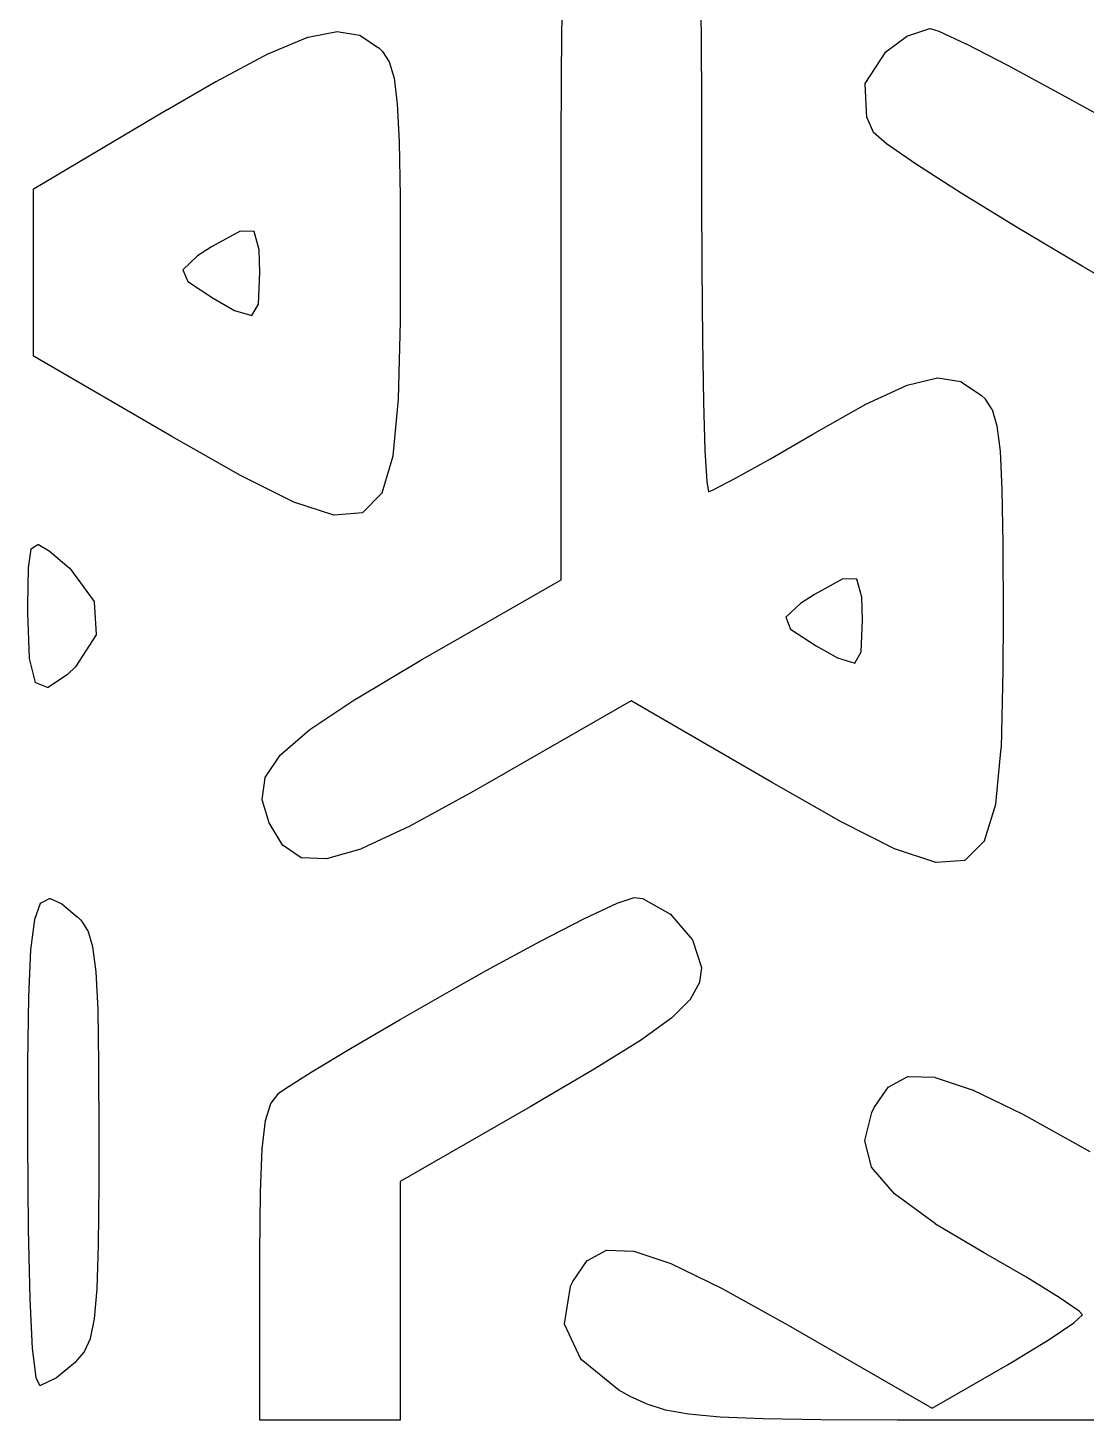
# Model space of a CAD drawing. Extents: x 175 to 215.1, y -115.1 to -74.9.
# Drawn here: x 174.98 to 182.71, y -115.07 to -104.9 of the extents above; entities that cross this region are included whole.
import ezdxf

# ---------------------------------------------------------------- set-up
doc = ezdxf.new("R2010")
doc.units = 0
doc.layers.add('BLACK', color=7, linetype='CONTINUOUS')

msp = doc.modelspace()

# ---------------------------------------------------------------- linework, layer by layer
at = {"layer": 'BLACK', "linetype": 'CONTINUOUS'}
for p, q in [((179.889, -104.571), (179.896, -104.958)), ((178.876, -105.215), (178.881, -104.772)), ((176.738, -105.084), (177.024, -104.965)), ((177.024, -104.965), (177.024, -104.964)), ((177.024, -104.964), (177.024, -104.964)), ((177.024, -104.964), (177.025, -104.964)), ((177.024, -104.965), (177.024, -104.965)), ((177.025, -104.964), (177.237, -104.922)), ((177.025, -104.964), (177.025, -104.964)), ((177.025, -104.964), (177.025, -104.964)), ((177.237, -104.922), (177.237, -104.922)), ((177.237, -104.922), (177.237, -104.922)), ((177.237, -104.922), (177.238, -104.922)), ((177.238, -104.922), (177.238, -104.922)), ((177.238, -104.922), (177.238, -104.922)), ((177.238, -104.922), (177.238, -104.922)), ((177.238, -104.922), (177.239, -104.922)), ((177.239, -104.922), (177.402, -104.95)), ((177.402, -104.95), (177.402, -104.95)), ((177.402, -104.95), (177.402, -104.95)), ((177.402, -104.95), (177.402, -104.95)), ((177.402, -104.95), (177.402, -104.95)), ((177.402, -104.95), (177.403, -104.95)), ((177.403, -104.95), (177.403, -104.95)), ((177.403, -104.95), (177.403, -104.95)), ((177.403, -104.95), (177.403, -104.951)), ((177.403, -104.951), (177.404, -104.951)), ((177.404, -104.951), (177.404, -104.951)), ((177.404, -104.951), (177.404, -104.951)), ((177.404, -104.951), (177.541, -105.042)), ((179.896, -104.958), (179.896, -104.958)), ((179.896, -104.958), (179.896, -104.958)), ((179.896, -104.958), (179.899, -105.471)), ((181.246, -105.071), (181.397, -104.959)), ((181.397, -104.959), (181.397, -104.958)), ((181.397, -104.958), (181.397, -104.958)), ((181.397, -104.958), (181.398, -104.958)), ((181.397, -104.959), (181.397, -104.959)), ((181.397, -104.959), (181.397, -104.959)), ((181.398, -104.958), (181.566, -104.901)), ((181.398, -104.958), (181.398, -104.958)), ((181.398, -104.958), (181.398, -104.958)), ((181.566, -104.901), (181.566, -104.901)), ((181.566, -104.901), (181.566, -104.901)), ((181.566, -104.901), (181.566, -104.901)), ((181.566, -104.901), (181.566, -104.901)), ((181.566, -104.901), (181.567, -104.901)), ((181.567, -104.901), (181.567, -104.901)), ((181.567, -104.901), (181.567, -104.901)), ((181.567, -104.901), (181.567, -104.901)), ((181.567, -104.901), (181.568, -104.901)), ((181.568, -104.901), (181.568, -104.901)), ((181.568, -104.901), (181.568, -104.901)), ((181.568, -104.901), (181.568, -104.901)), ((181.568, -104.901), (181.569, -104.901)), ((181.569, -104.901), (181.569, -104.901)), ((181.569, -104.901), (181.569, -104.901)), ((181.569, -104.901), (181.631, -104.92)), ((181.631, -104.92), (181.631, -104.92)), ((181.631, -104.92), (181.631, -104.921)), ((181.631, -104.921), (181.631, -104.921)), ((181.631, -104.921), (181.83, -105.013)), ((176.354, -105.288), (176.737, -105.084)), ((176.737, -105.084), (176.737, -105.084)), ((176.737, -105.084), (176.737, -105.084)), ((176.737, -105.084), (176.738, -105.084)), ((177.541, -105.042), (177.541, -105.042)), ((177.541, -105.042), (177.541, -105.042)), ((177.541, -105.042), (177.541, -105.042)), ((177.541, -105.042), (177.542, -105.042)), ((177.542, -105.042), (177.542, -105.043)), ((177.542, -105.043), (177.542, -105.043)), ((177.542, -105.043), (177.542, -105.043)), ((177.542, -105.043), (177.542, -105.043)), ((177.542, -105.043), (177.567, -105.068)), ((177.567, -105.068), (177.567, -105.068)), ((177.567, -105.068), (177.568, -105.068)), ((177.568, -105.068), (177.568, -105.069)), ((177.568, -105.069), (177.568, -105.069)), ((177.568, -105.069), (177.568, -105.069)), ((177.568, -105.069), (177.618, -105.145)), ((181.095, -105.303), (181.245, -105.073)), ((181.245, -105.073), (181.245, -105.072)), ((181.245, -105.072), (181.246, -105.072)), ((181.245, -105.073), (181.245, -105.073)), ((181.246, -105.072), (181.246, -105.071)), ((181.246, -105.072), (181.246, -105.072)), ((181.246, -105.072), (181.246, -105.072)), ((181.246, -105.072), (181.246, -105.072)), ((181.83, -105.013), (181.831, -105.013)), ((181.831, -105.013), (181.831, -105.013)), ((181.831, -105.013), (181.831, -105.013)), ((181.831, -105.013), (182.139, -105.172)), ((177.618, -105.145), (177.618, -105.145)), ((177.618, -105.145), (177.618, -105.145)), ((177.618, -105.145), (177.618, -105.145)), ((177.618, -105.145), (177.618, -105.145)), ((177.618, -105.145), (177.618, -105.146)), ((177.618, -105.146), (177.618, -105.146)), ((177.618, -105.146), (177.618, -105.146)), ((177.618, -105.146), (177.654, -105.264)), ((182.139, -105.172), (182.139, -105.172)), ((182.139, -105.172), (182.139, -105.172)), ((182.139, -105.172), (182.139, -105.172)), ((182.139, -105.172), (182.534, -105.385)), ((175.998, -105.494), (176.353, -105.288)), ((176.353, -105.288), (176.354, -105.288)), ((176.354, -105.288), (176.354, -105.288)), ((176.354, -105.288), (176.354, -105.288)), ((177.654, -105.264), (177.654, -105.264)), ((177.654, -105.264), (177.654, -105.265)), ((177.654, -105.265), (177.654, -105.265)), ((177.654, -105.265), (177.677, -105.451)), ((178.874, -105.791), (178.876, -105.215)), ((178.876, -105.215), (178.876, -105.215)), ((181.094, -105.305), (181.094, -105.304)), ((181.094, -105.304), (181.094, -105.304)), ((181.094, -105.304), (181.094, -105.304)), ((181.094, -105.304), (181.095, -105.304)), ((181.094, -105.306), (181.094, -105.305)), ((181.094, -105.305), (181.094, -105.305)), ((181.094, -105.305), (181.094, -105.305)), ((181.094, -105.305), (181.094, -105.305)), ((181.107, -105.553), (181.094, -105.306)), ((181.094, -105.306), (181.094, -105.306)), ((181.094, -105.306), (181.094, -105.306)), ((181.094, -105.306), (181.094, -105.306)), ((181.094, -105.306), (181.094, -105.306)), ((181.095, -105.304), (181.095, -105.303)), ((181.095, -105.303), (181.095, -105.303)), ((181.095, -105.303), (181.095, -105.303)), ((182.534, -105.385), (182.534, -105.385)), ((182.534, -105.385), (182.534, -105.385)), ((182.534, -105.385), (182.993, -105.64)), ((175.024, -106.07), (175.997, -105.494)), ((175.997, -105.494), (175.998, -105.494)), ((175.998, -105.494), (175.998, -105.494)), ((177.677, -105.451), (177.677, -105.451)), ((177.677, -105.451), (177.677, -105.451)), ((177.677, -105.451), (177.677, -105.451)), ((177.677, -105.451), (177.69, -105.73)), ((179.899, -105.471), (179.899, -105.471)), ((179.899, -105.471), (179.9, -106.134)), ((181.107, -105.554), (181.107, -105.553)), ((181.107, -105.553), (181.107, -105.553)), ((181.108, -105.555), (181.107, -105.554)), ((181.107, -105.554), (181.107, -105.554)), ((181.107, -105.554), (181.107, -105.554)), ((181.107, -105.554), (181.107, -105.554)), ((181.155, -105.661), (181.108, -105.555)), ((181.108, -105.555), (181.108, -105.555)), ((181.156, -105.661), (181.155, -105.661)), ((181.155, -105.661), (181.155, -105.661)), ((181.155, -105.661), (181.155, -105.661)), ((181.155, -105.661), (181.155, -105.661)), ((181.156, -105.662), (181.156, -105.661)), ((181.156, -105.661), (181.156, -105.661)), ((181.249, -105.744), (181.156, -105.662)), ((181.156, -105.662), (181.156, -105.662)), ((181.156, -105.662), (181.156, -105.662)), ((181.156, -105.662), (181.156, -105.662)), ((181.156, -105.662), (181.156, -105.662)), ((181.156, -105.662), (181.156, -105.662)), ((177.69, -105.73), (177.69, -105.73)), ((177.69, -105.73), (177.69, -105.73)), ((177.69, -105.73), (177.69, -105.73)), ((177.69, -105.73), (177.697, -106.128)), ((178.874, -106.454), (178.874, -105.791)), ((178.874, -105.791), (178.874, -105.791)), ((181.25, -105.744), (181.249, -105.744)), ((181.25, -105.745), (181.25, -105.744)), ((181.47, -105.896), (181.25, -105.745)), ((181.25, -105.745), (181.25, -105.745)), ((181.795, -106.105), (181.47, -105.896)), ((181.47, -105.896), (181.47, -105.896)), ((181.47, -105.896), (181.47, -105.896)), ((181.47, -105.896), (181.47, -105.896)), ((175.021, -106.074), (175.021, -106.073)), ((175.021, -106.073), (175.021, -106.073)), ((175.021, -106.073), (175.021, -106.073)), ((175.021, -106.073), (175.022, -106.073)), ((175.021, -107.293), (175.021, -106.074)), ((175.021, -106.074), (175.021, -106.074)), ((175.021, -106.074), (175.021, -106.074)), ((175.021, -106.074), (175.021, -106.074)), ((175.022, -106.072), (175.022, -106.071)), ((175.022, -106.071), (175.022, -106.071)), ((175.022, -106.071), (175.022, -106.071)), ((175.022, -106.071), (175.023, -106.071)), ((175.022, -106.073), (175.022, -106.072)), ((175.022, -106.072), (175.022, -106.072)), ((175.022, -106.072), (175.022, -106.072)), ((175.022, -106.072), (175.022, -106.072)), ((175.023, -106.071), (175.023, -106.07)), ((175.023, -106.07), (175.024, -106.07)), ((175.023, -106.071), (175.023, -106.071)), ((175.023, -106.071), (175.023, -106.071)), ((175.023, -106.071), (175.023, -106.071)), ((175.024, -106.07), (175.024, -106.07)), ((175.024, -106.07), (175.024, -106.07)), ((182.205, -106.356), (181.795, -106.105)), ((181.795, -106.105), (181.795, -106.105)), ((181.795, -106.105), (181.795, -106.105)), ((181.795, -106.105), (181.795, -106.105)), ((177.697, -106.128), (177.697, -106.128)), ((177.697, -106.128), (177.697, -106.128)), ((177.697, -106.128), (177.698, -106.669)), ((179.9, -106.134), (179.901, -106.644)), ((176.529, -106.383), (176.32, -106.498)), ((176.631, -106.385), (176.529, -106.383)), ((176.668, -106.518), (176.631, -106.385)), ((182.678, -106.638), (182.205, -106.356)), ((182.205, -106.356), (182.205, -106.356)), ((182.205, -106.356), (182.205, -106.356)), ((176.32, -106.498), (176.219, -106.563)), ((176.672, -106.684), (176.668, -106.518)), ((178.874, -108.93), (178.874, -106.454)), ((176.219, -106.563), (176.112, -106.664)), ((176.112, -106.664), (176.148, -106.75)), ((176.664, -106.916), (176.672, -106.684)), ((177.698, -106.669), (177.697, -107.043)), ((177.698, -106.669), (177.698, -106.669)), ((179.901, -106.644), (179.901, -106.644)), ((179.901, -106.644), (179.906, -107.177)), ((183.062, -106.861), (182.678, -106.638)), ((182.678, -106.638), (182.678, -106.638)), ((182.678, -106.638), (182.678, -106.638)), ((176.148, -106.75), (176.333, -106.873)), ((176.333, -106.873), (176.488, -106.961)), ((176.615, -106.998), (176.664, -106.916)), ((176.488, -106.961), (176.615, -106.998)), ((177.697, -107.043), (177.684, -107.61)), ((177.697, -107.043), (177.697, -107.043)), ((177.697, -107.043), (177.697, -107.043)), ((177.697, -107.043), (177.697, -107.043)), ((179.906, -107.177), (179.914, -107.632)), ((175.021, -107.294), (175.021, -107.293)), ((175.021, -107.293), (175.021, -107.293)), ((175.021, -107.293), (175.021, -107.293)), ((175.022, -107.295), (175.021, -107.294)), ((175.021, -107.294), (175.021, -107.294)), ((175.021, -107.294), (175.021, -107.294)), ((175.021, -107.294), (175.021, -107.294)), ((175.022, -107.296), (175.022, -107.295)), ((175.022, -107.295), (175.022, -107.295)), ((175.022, -107.295), (175.022, -107.295)), ((175.022, -107.295), (175.022, -107.295)), ((175.022, -107.295), (175.022, -107.295)), ((175.023, -107.296), (175.022, -107.296)), ((175.022, -107.296), (175.022, -107.296)), ((175.022, -107.296), (175.022, -107.296)), ((175.023, -107.297), (175.023, -107.296)), ((175.024, -107.297), (175.023, -107.297)), ((175.023, -107.297), (175.023, -107.297)), ((175.023, -107.297), (175.023, -107.297)), ((175.023, -107.297), (175.023, -107.297)), ((176.03, -107.882), (175.024, -107.297)), ((175.024, -107.297), (175.024, -107.297)), ((175.024, -107.297), (175.024, -107.297)), ((175.024, -107.297), (175.024, -107.297)), ((181.1, -107.647), (181.4, -107.508)), ((181.4, -107.508), (181.401, -107.508)), ((181.4, -107.508), (181.4, -107.508)), ((181.4, -107.508), (181.4, -107.508)), ((181.401, -107.508), (181.622, -107.455)), ((181.401, -107.508), (181.401, -107.508)), ((181.401, -107.508), (181.401, -107.508)), ((181.401, -107.508), (181.401, -107.508)), ((181.401, -107.508), (181.401, -107.508)), ((181.622, -107.455), (181.622, -107.455)), ((181.622, -107.455), (181.622, -107.455)), ((181.622, -107.455), (181.622, -107.455)), ((181.622, -107.455), (181.622, -107.455)), ((181.622, -107.455), (181.623, -107.455)), ((181.623, -107.455), (181.623, -107.455)), ((181.623, -107.455), (181.623, -107.455)), ((181.623, -107.455), (181.623, -107.455)), ((181.623, -107.455), (181.623, -107.455)), ((181.623, -107.455), (181.624, -107.455)), ((181.624, -107.455), (181.794, -107.482)), ((181.794, -107.482), (181.794, -107.482)), ((181.794, -107.482), (181.794, -107.482)), ((181.794, -107.482), (181.794, -107.482)), ((181.794, -107.482), (181.794, -107.482)), ((181.794, -107.482), (181.795, -107.482)), ((181.795, -107.482), (181.795, -107.482)), ((181.795, -107.482), (181.795, -107.482)), ((181.795, -107.482), (181.795, -107.483)), ((181.795, -107.483), (181.796, -107.483)), ((181.796, -107.483), (181.796, -107.483)), ((181.796, -107.483), (181.796, -107.483)), ((181.796, -107.483), (181.944, -107.582)), ((177.684, -107.611), (177.644, -108.025)), ((177.684, -107.61), (177.684, -107.61)), ((177.684, -107.61), (177.684, -107.61)), ((177.684, -107.61), (177.684, -107.611)), ((179.914, -107.632), (179.924, -107.984)), ((181.944, -107.582), (181.944, -107.582)), ((181.944, -107.582), (181.944, -107.582)), ((181.944, -107.582), (181.945, -107.583)), ((181.945, -107.583), (181.97, -107.608)), ((181.97, -107.608), (181.97, -107.608)), ((181.97, -107.608), (181.97, -107.608)), ((181.97, -107.608), (181.971, -107.609)), ((181.971, -107.609), (181.971, -107.609)), ((181.971, -107.609), (181.971, -107.609)), ((181.971, -107.609), (182.02, -107.685)), ((180.713, -107.865), (181.099, -107.647)), ((181.099, -107.647), (181.099, -107.647)), ((181.099, -107.647), (181.099, -107.647)), ((181.099, -107.647), (181.1, -107.647)), ((182.02, -107.685), (182.02, -107.685)), ((182.02, -107.685), (182.021, -107.685)), ((182.021, -107.685), (182.021, -107.685)), ((182.021, -107.685), (182.021, -107.685)), ((182.021, -107.685), (182.021, -107.686)), ((182.021, -107.686), (182.021, -107.686)), ((182.021, -107.686), (182.021, -107.686)), ((182.021, -107.686), (182.056, -107.804)), ((182.056, -107.804), (182.056, -107.804)), ((182.056, -107.804), (182.056, -107.805)), ((182.056, -107.805), (182.056, -107.805)), ((182.056, -107.805), (182.08, -107.991)), ((176.532, -108.168), (176.03, -107.882)), ((176.03, -107.882), (176.03, -107.882)), ((176.03, -107.882), (176.03, -107.882)), ((180.402, -108.045), (180.713, -107.865)), ((180.713, -107.865), (180.713, -107.865)), ((180.713, -107.865), (180.713, -107.865)), ((177.644, -108.026), (177.563, -108.297)), ((177.644, -108.025), (177.644, -108.025)), ((177.644, -108.025), (177.644, -108.025)), ((177.644, -108.025), (177.644, -108.026)), ((179.924, -107.984), (179.937, -108.211)), ((180.148, -108.187), (180.402, -108.045)), ((182.08, -107.991), (182.08, -107.991)), ((182.08, -107.991), (182.08, -107.991)), ((182.08, -107.991), (182.08, -107.991)), ((182.08, -107.991), (182.093, -108.27)), ((176.922, -108.363), (176.532, -108.168)), ((176.532, -108.168), (176.532, -108.168)), ((176.532, -108.168), (176.532, -108.168)), ((176.532, -108.168), (176.532, -108.168)), ((179.937, -108.211), (179.949, -108.286)), ((179.985, -108.272), (180.148, -108.187)), ((177.561, -108.299), (177.425, -108.439)), ((177.562, -108.299), (177.561, -108.299)), ((177.561, -108.299), (177.561, -108.299)), ((177.563, -108.297), (177.562, -108.298)), ((177.562, -108.298), (177.562, -108.298)), ((177.562, -108.298), (177.562, -108.298)), ((177.562, -108.298), (177.562, -108.298)), ((177.562, -108.298), (177.562, -108.298)), ((177.562, -108.298), (177.562, -108.299)), ((177.562, -108.299), (177.562, -108.299)), ((177.562, -108.299), (177.562, -108.299)), ((177.563, -108.297), (177.563, -108.297)), ((179.949, -108.286), (179.985, -108.272)), ((182.093, -108.27), (182.093, -108.27)), ((182.093, -108.27), (182.093, -108.27)), ((182.093, -108.27), (182.093, -108.27)), ((182.093, -108.27), (182.099, -108.668)), ((177.213, -108.457), (176.922, -108.363)), ((176.922, -108.363), (176.922, -108.363)), ((176.922, -108.363), (176.922, -108.363)), ((176.922, -108.363), (176.922, -108.363)), ((177.214, -108.457), (177.213, -108.457)), ((177.213, -108.457), (177.213, -108.457)), ((177.213, -108.457), (177.213, -108.457)), ((177.213, -108.457), (177.213, -108.457)), ((177.213, -108.457), (177.213, -108.457)), ((177.215, -108.457), (177.214, -108.457)), ((177.214, -108.457), (177.214, -108.457)), ((177.214, -108.457), (177.214, -108.457)), ((177.214, -108.457), (177.214, -108.457)), ((177.422, -108.44), (177.215, -108.457)), ((177.215, -108.457), (177.215, -108.457)), ((177.215, -108.457), (177.215, -108.457)), ((177.215, -108.457), (177.215, -108.457)), ((177.215, -108.457), (177.215, -108.457)), ((177.423, -108.44), (177.422, -108.44)), ((177.422, -108.44), (177.422, -108.44)), ((177.422, -108.44), (177.422, -108.44)), ((177.422, -108.44), (177.422, -108.44)), ((177.422, -108.44), (177.422, -108.44)), ((177.424, -108.439), (177.423, -108.439)), ((177.423, -108.439), (177.423, -108.44)), ((177.423, -108.44), (177.423, -108.44)), ((177.423, -108.44), (177.423, -108.44)), ((177.425, -108.439), (177.424, -108.439)), ((177.424, -108.439), (177.424, -108.439)), ((177.424, -108.439), (177.424, -108.439)), ((177.424, -108.439), (177.424, -108.439)), ((177.424, -108.439), (177.424, -108.439)), ((177.425, -108.439), (177.425, -108.439)), ((174.984, -108.842), (175.004, -108.706)), ((175.004, -108.705), (175.004, -108.704)), ((175.004, -108.704), (175.004, -108.704)), ((175.004, -108.704), (175.005, -108.704)), ((175.004, -108.706), (175.004, -108.705)), ((175.004, -108.705), (175.004, -108.705)), ((175.004, -108.705), (175.004, -108.705)), ((175.004, -108.705), (175.004, -108.705)), ((175.004, -108.705), (175.004, -108.705)), ((175.004, -108.706), (175.004, -108.706)), ((175.005, -108.704), (175.005, -108.703)), ((175.005, -108.703), (175.005, -108.703)), ((175.005, -108.703), (175.005, -108.703)), ((175.005, -108.703), (175.005, -108.703)), ((175.005, -108.703), (175.006, -108.703)), ((175.005, -108.704), (175.005, -108.704)), ((175.005, -108.704), (175.005, -108.704)), ((175.006, -108.702), (175.051, -108.672)), ((175.006, -108.703), (175.006, -108.702)), ((175.006, -108.702), (175.006, -108.702)), ((175.006, -108.702), (175.006, -108.702)), ((175.051, -108.672), (175.052, -108.671)), ((175.051, -108.672), (175.051, -108.672)), ((175.051, -108.672), (175.051, -108.672)), ((175.051, -108.672), (175.051, -108.672)), ((175.051, -108.672), (175.051, -108.672)), ((175.051, -108.672), (175.051, -108.672)), ((175.052, -108.671), (175.052, -108.671)), ((175.052, -108.671), (175.052, -108.671)), ((175.052, -108.671), (175.052, -108.671)), ((175.052, -108.671), (175.053, -108.671)), ((175.053, -108.671), (175.053, -108.671)), ((175.053, -108.671), (175.053, -108.671)), ((175.053, -108.671), (175.053, -108.671)), ((175.053, -108.671), (175.054, -108.671)), ((175.054, -108.671), (175.054, -108.671)), ((175.054, -108.671), (175.054, -108.671)), ((175.054, -108.671), (175.054, -108.671)), ((175.054, -108.671), (175.055, -108.671)), ((175.055, -108.671), (175.055, -108.671)), ((175.055, -108.671), (175.055, -108.672)), ((175.055, -108.672), (175.055, -108.672)), ((175.055, -108.672), (175.056, -108.672)), ((175.056, -108.672), (175.056, -108.672)), ((175.056, -108.672), (175.135, -108.718)), ((175.135, -108.718), (175.135, -108.718)), ((175.135, -108.718), (175.135, -108.719)), ((175.135, -108.719), (175.135, -108.719)), ((175.135, -108.719), (175.281, -108.842)), ((182.099, -108.668), (182.099, -108.668)), ((182.099, -108.668), (182.099, -108.668)), ((182.099, -108.668), (182.101, -109.209)), ((174.979, -109.114), (174.984, -108.842)), ((174.984, -108.842), (174.984, -108.842)), ((174.984, -108.842), (174.984, -108.842)), ((174.984, -108.842), (174.984, -108.842)), ((175.281, -108.842), (175.282, -108.842)), ((175.282, -108.842), (175.282, -108.842)), ((175.282, -108.842), (175.282, -108.842)), ((175.282, -108.842), (175.282, -108.842)), ((175.282, -108.842), (175.282, -108.843)), ((175.282, -108.843), (175.282, -108.843)), ((175.282, -108.843), (175.282, -108.843)), ((175.282, -108.843), (175.463, -109.089)), ((178.406, -109.198), (178.874, -108.93)), ((180.931, -108.923), (180.723, -109.038)), ((181.034, -108.925), (180.931, -108.923)), ((181.071, -109.058), (181.034, -108.925)), ((180.723, -109.038), (180.622, -109.103)), ((181.075, -109.224), (181.071, -109.058)), ((174.979, -109.171), (174.979, -109.114)), ((174.979, -109.114), (174.979, -109.114)), ((174.979, -109.114), (174.979, -109.114)), ((174.979, -109.114), (174.979, -109.114)), ((174.991, -109.503), (174.979, -109.171)), ((174.979, -109.171), (174.979, -109.171)), ((174.979, -109.171), (174.979, -109.171)), ((174.979, -109.171), (174.979, -109.171)), ((175.463, -109.089), (175.463, -109.089)), ((175.463, -109.089), (175.463, -109.09)), ((175.463, -109.09), (175.464, -109.09)), ((175.464, -109.09), (175.464, -109.09)), ((175.464, -109.09), (175.464, -109.09)), ((175.464, -109.09), (175.464, -109.091)), ((175.464, -109.091), (175.464, -109.091)), ((175.464, -109.091), (175.464, -109.091)), ((175.464, -109.091), (175.464, -109.091)), ((175.464, -109.091), (175.464, -109.092)), ((175.464, -109.092), (175.464, -109.092)), ((175.464, -109.092), (175.479, -109.329)), ((180.622, -109.103), (180.515, -109.204)), ((177.849, -109.518), (178.406, -109.198)), ((178.406, -109.198), (178.406, -109.198)), ((180.515, -109.204), (180.55, -109.29)), ((181.066, -109.456), (181.075, -109.224)), ((182.101, -109.209), (182.1, -109.593)), ((182.101, -109.209), (182.101, -109.209)), ((175.478, -109.332), (175.327, -109.565)), ((175.479, -109.33), (175.478, -109.33)), ((175.478, -109.33), (175.478, -109.33)), ((175.478, -109.33), (175.478, -109.331)), ((175.478, -109.331), (175.478, -109.331)), ((175.478, -109.331), (175.478, -109.331)), ((175.478, -109.331), (175.478, -109.331)), ((175.478, -109.331), (175.478, -109.332)), ((175.478, -109.332), (175.478, -109.332)), ((175.478, -109.332), (175.478, -109.332)), ((175.478, -109.332), (175.478, -109.332)), ((175.479, -109.329), (175.479, -109.329)), ((175.479, -109.329), (175.479, -109.329)), ((175.479, -109.329), (175.479, -109.329)), ((175.479, -109.329), (175.479, -109.33)), ((175.479, -109.33), (175.479, -109.33)), ((180.55, -109.29), (180.736, -109.413)), ((180.736, -109.413), (180.891, -109.501)), ((181.018, -109.538), (181.066, -109.456)), ((174.991, -109.504), (174.991, -109.503)), ((174.991, -109.503), (174.991, -109.503)), ((175.034, -109.68), (174.991, -109.504)), ((174.991, -109.504), (174.991, -109.504)), ((175.326, -109.566), (175.268, -109.622)), ((175.327, -109.566), (175.326, -109.566)), ((175.326, -109.566), (175.326, -109.566)), ((175.326, -109.566), (175.326, -109.566)), ((175.326, -109.566), (175.326, -109.566)), ((175.327, -109.565), (175.327, -109.565)), ((175.327, -109.565), (175.327, -109.565)), ((175.327, -109.565), (175.327, -109.566)), ((177.376, -109.799), (177.849, -109.518)), ((177.849, -109.518), (177.849, -109.518)), ((177.849, -109.518), (177.849, -109.518)), ((180.891, -109.501), (181.018, -109.538)), ((175.034, -109.681), (175.034, -109.68)), ((175.035, -109.681), (175.034, -109.681)), ((175.035, -109.682), (175.035, -109.681)), ((175.035, -109.681), (175.035, -109.681)), ((175.035, -109.681), (175.035, -109.681)), ((175.268, -109.622), (175.128, -109.717)), ((175.268, -109.622), (175.268, -109.622)), ((175.268, -109.622), (175.268, -109.622)), ((175.268, -109.622), (175.268, -109.622)), ((182.1, -109.593), (182.087, -110.158)), ((182.1, -109.593), (182.1, -109.593)), ((182.1, -109.593), (182.1, -109.593)), ((182.1, -109.593), (182.1, -109.593)), ((175.036, -109.683), (175.035, -109.682)), ((175.035, -109.682), (175.035, -109.682)), ((175.035, -109.682), (175.035, -109.682)), ((175.035, -109.682), (175.035, -109.682)), ((175.035, -109.682), (175.035, -109.682)), ((175.037, -109.683), (175.036, -109.683)), ((175.036, -109.683), (175.036, -109.683)), ((175.036, -109.683), (175.036, -109.683)), ((175.036, -109.683), (175.036, -109.683)), ((175.036, -109.683), (175.036, -109.683)), ((175.037, -109.684), (175.037, -109.683)), ((175.037, -109.683), (175.037, -109.683)), ((175.037, -109.683), (175.037, -109.683)), ((175.123, -109.718), (175.037, -109.684)), ((175.037, -109.684), (175.037, -109.684)), ((175.124, -109.718), (175.123, -109.718)), ((175.125, -109.718), (175.124, -109.718)), ((175.124, -109.718), (175.124, -109.718)), ((175.124, -109.718), (175.124, -109.718)), ((175.124, -109.718), (175.124, -109.718)), ((175.126, -109.718), (175.125, -109.718)), ((175.125, -109.718), (175.125, -109.718)), ((175.125, -109.718), (175.125, -109.718)), ((175.125, -109.718), (175.125, -109.718)), ((175.127, -109.718), (175.126, -109.718)), ((175.126, -109.718), (175.126, -109.718)), ((175.126, -109.718), (175.126, -109.718)), ((175.126, -109.718), (175.126, -109.718)), ((175.128, -109.717), (175.127, -109.718)), ((175.127, -109.718), (175.127, -109.718)), ((175.127, -109.718), (175.127, -109.718)), ((175.127, -109.718), (175.127, -109.718)), ((175.127, -109.718), (175.127, -109.718)), ((175.128, -109.717), (175.128, -109.717)), ((177.039, -110.024), (177.375, -109.799)), ((177.375, -109.799), (177.375, -109.799)), ((177.375, -109.799), (177.376, -109.799)), ((177.376, -109.799), (177.376, -109.799)), ((179.384, -109.814), (178.333, -110.419)), ((180.41, -110.409), (179.384, -109.814)), ((176.823, -110.21), (177.038, -110.024)), ((177.038, -110.024), (177.038, -110.024)), ((177.038, -110.024), (177.039, -110.024)), ((177.039, -110.024), (177.039, -110.024)), ((182.086, -110.159), (182.046, -110.57)), ((182.087, -110.158), (182.086, -110.158)), ((182.086, -110.158), (182.086, -110.159)), ((182.087, -110.158), (182.087, -110.158)), ((176.712, -110.374), (176.822, -110.211)), ((176.822, -110.211), (176.822, -110.21)), ((176.822, -110.21), (176.823, -110.21)), ((176.822, -110.211), (176.822, -110.211)), ((176.822, -110.211), (176.822, -110.211)), ((176.822, -110.211), (176.822, -110.211)), ((176.823, -110.21), (176.823, -110.21)), ((176.823, -110.21), (176.823, -110.21)), ((176.69, -110.535), (176.711, -110.376)), ((176.711, -110.375), (176.711, -110.374)), ((176.711, -110.374), (176.712, -110.374)), ((176.711, -110.376), (176.711, -110.375)), ((176.711, -110.375), (176.711, -110.375)), ((176.711, -110.375), (176.711, -110.375)), ((176.711, -110.375), (176.711, -110.375)), ((176.711, -110.376), (176.711, -110.376)), ((176.711, -110.376), (176.711, -110.376)), ((176.711, -110.376), (176.711, -110.376)), ((176.711, -110.376), (176.711, -110.376)), ((176.712, -110.374), (176.712, -110.374)), ((178.232, -110.477), (177.768, -110.731)), ((178.333, -110.419), (178.232, -110.477)), ((178.232, -110.477), (178.232, -110.477)), ((178.232, -110.477), (178.232, -110.477)), ((178.232, -110.477), (178.232, -110.477)), ((178.333, -110.419), (178.333, -110.419)), ((178.333, -110.419), (178.333, -110.419)), ((180.92, -110.699), (180.41, -110.409)), ((180.41, -110.409), (180.41, -110.409)), ((180.41, -110.409), (180.41, -110.409)), ((176.69, -110.536), (176.69, -110.535)), ((176.69, -110.535), (176.69, -110.535)), ((176.69, -110.535), (176.69, -110.535)), ((176.69, -110.535), (176.69, -110.535)), ((176.69, -110.537), (176.69, -110.536)), ((176.69, -110.536), (176.69, -110.536)), ((176.69, -110.536), (176.69, -110.536)), ((176.69, -110.536), (176.69, -110.536)), ((176.741, -110.705), (176.69, -110.537)), ((176.69, -110.537), (176.69, -110.537)), ((176.69, -110.537), (176.69, -110.537)), ((176.69, -110.537), (176.69, -110.537)), ((182.046, -110.571), (181.964, -110.841)), ((182.046, -110.57), (182.046, -110.571)), ((182.046, -110.571), (182.046, -110.571)), ((182.046, -110.571), (182.046, -110.571)), ((176.741, -110.706), (176.741, -110.705)), ((176.741, -110.705), (176.741, -110.705)), ((176.741, -110.705), (176.741, -110.705)), ((176.741, -110.705), (176.741, -110.705)), ((176.842, -110.871), (176.741, -110.706)), ((176.741, -110.706), (176.741, -110.706)), ((176.741, -110.706), (176.741, -110.706)), ((176.741, -110.706), (176.741, -110.706)), ((177.768, -110.731), (177.418, -110.894)), ((177.768, -110.731), (177.768, -110.731)), ((177.768, -110.731), (177.768, -110.731)), ((177.768, -110.731), (177.768, -110.731)), ((181.314, -110.898), (180.92, -110.699)), ((180.92, -110.699), (180.92, -110.699)), ((180.92, -110.699), (180.92, -110.699)), ((180.92, -110.699), (180.92, -110.699)), ((176.843, -110.872), (176.842, -110.871)), ((176.842, -110.871), (176.842, -110.871)), ((176.842, -110.871), (176.842, -110.871)), ((176.842, -110.871), (176.842, -110.871)), ((176.842, -110.871), (176.842, -110.871)), ((176.842, -110.871), (176.842, -110.871)), ((176.842, -110.871), (176.842, -110.871)), ((176.974, -110.961), (176.843, -110.872)), ((176.843, -110.872), (176.843, -110.872)), ((176.843, -110.872), (176.843, -110.872)), ((176.843, -110.872), (176.843, -110.872)), ((176.843, -110.872), (176.843, -110.872)), ((177.417, -110.895), (177.161, -110.97)), ((177.418, -110.894), (177.417, -110.895)), ((177.418, -110.894), (177.418, -110.894)), ((177.418, -110.894), (177.418, -110.894)), ((181.315, -110.898), (181.314, -110.898)), ((181.61, -110.995), (181.315, -110.898)), ((181.315, -110.898), (181.315, -110.898)), ((181.315, -110.898), (181.315, -110.898)), ((181.962, -110.843), (181.824, -110.979)), ((181.963, -110.842), (181.962, -110.843)), ((181.964, -110.841), (181.963, -110.841)), ((181.963, -110.841), (181.963, -110.842)), ((181.963, -110.842), (181.963, -110.842)), ((181.963, -110.842), (181.963, -110.842)), ((181.963, -110.842), (181.963, -110.842)), ((181.963, -110.842), (181.963, -110.842)), ((181.963, -110.842), (181.963, -110.842)), ((181.964, -110.841), (181.964, -110.841)), ((181.964, -110.841), (181.964, -110.841)), ((181.964, -110.841), (181.964, -110.841)), ((176.975, -110.961), (176.974, -110.961)), ((176.974, -110.961), (176.974, -110.961)), ((176.976, -110.961), (176.975, -110.961)), ((176.975, -110.961), (176.975, -110.961)), ((176.975, -110.961), (176.975, -110.961)), ((176.975, -110.961), (176.975, -110.961)), ((176.977, -110.961), (176.976, -110.961)), ((176.976, -110.961), (176.976, -110.961)), ((176.976, -110.961), (176.976, -110.961)), ((176.976, -110.961), (176.976, -110.961)), ((177.16, -110.97), (176.977, -110.961)), ((176.977, -110.961), (176.977, -110.961)), ((177.161, -110.97), (177.16, -110.97)), ((177.16, -110.97), (177.16, -110.97)), ((177.16, -110.97), (177.16, -110.97)), ((177.161, -110.97), (177.161, -110.97)), ((177.161, -110.97), (177.161, -110.97)), ((177.161, -110.97), (177.161, -110.97)), ((177.161, -110.97), (177.161, -110.97)), ((181.611, -110.995), (181.61, -110.995)), ((181.61, -110.995), (181.61, -110.995)), ((181.61, -110.995), (181.61, -110.995)), ((181.61, -110.995), (181.61, -110.995)), ((181.61, -110.995), (181.61, -110.995)), ((181.612, -110.995), (181.611, -110.995)), ((181.611, -110.995), (181.611, -110.995)), ((181.611, -110.995), (181.611, -110.995)), ((181.611, -110.995), (181.611, -110.995)), ((181.821, -110.981), (181.612, -110.995)), ((181.612, -110.995), (181.612, -110.995)), ((181.822, -110.981), (181.821, -110.981)), ((181.821, -110.981), (181.821, -110.981)), ((181.821, -110.981), (181.821, -110.981)), ((181.823, -110.98), (181.822, -110.98)), ((181.822, -110.98), (181.822, -110.98)), ((181.822, -110.98), (181.822, -110.981)), ((181.822, -110.981), (181.822, -110.981)), ((181.824, -110.98), (181.823, -110.98)), ((181.823, -110.98), (181.823, -110.98)), ((181.823, -110.98), (181.823, -110.98)), ((181.823, -110.98), (181.823, -110.98)), ((181.823, -110.98), (181.823, -110.98)), ((181.824, -110.979), (181.824, -110.979)), ((181.824, -110.979), (181.824, -110.98)), ((181.824, -110.98), (181.824, -110.98)), ((175.029, -111.411), (175.072, -111.292)), ((175.072, -111.292), (175.072, -111.291)), ((175.072, -111.291), (175.073, -111.291)), ((175.072, -111.292), (175.072, -111.292)), ((175.072, -111.292), (175.072, -111.292)), ((175.072, -111.292), (175.072, -111.292)), ((175.072, -111.292), (175.072, -111.292)), ((175.073, -111.291), (175.073, -111.29)), ((175.073, -111.29), (175.074, -111.29)), ((175.073, -111.291), (175.073, -111.291)), ((175.073, -111.291), (175.073, -111.291)), ((175.073, -111.291), (175.073, -111.291)), ((175.074, -111.29), (175.074, -111.29)), ((175.074, -111.29), (175.074, -111.29)), ((175.074, -111.29), (175.074, -111.29)), ((175.074, -111.29), (175.075, -111.29)), ((175.075, -111.29), (175.137, -111.259)), ((175.137, -111.259), (175.138, -111.258)), ((175.137, -111.259), (175.137, -111.259)), ((175.137, -111.259), (175.137, -111.259)), ((175.138, -111.258), (175.138, -111.258)), ((175.138, -111.258), (175.138, -111.258)), ((175.138, -111.258), (175.138, -111.258)), ((175.138, -111.258), (175.139, -111.258)), ((175.139, -111.258), (175.139, -111.258)), ((175.139, -111.258), (175.139, -111.258)), ((175.139, -111.258), (175.139, -111.258)), ((175.139, -111.258), (175.139, -111.258)), ((175.139, -111.258), (175.14, -111.258)), ((175.14, -111.258), (175.14, -111.258)), ((175.14, -111.258), (175.14, -111.258)), ((175.14, -111.258), (175.14, -111.258)), ((175.14, -111.258), (175.141, -111.258)), ((175.141, -111.258), (175.141, -111.258)), ((175.141, -111.258), (175.141, -111.259)), ((175.141, -111.259), (175.141, -111.259)), ((175.141, -111.259), (175.227, -111.298)), ((175.227, -111.298), (175.227, -111.298)), ((175.227, -111.298), (175.227, -111.298)), ((175.227, -111.298), (175.227, -111.298)), ((175.227, -111.298), (175.228, -111.299)), ((175.228, -111.299), (175.228, -111.299)), ((175.228, -111.299), (175.228, -111.299)), ((175.228, -111.299), (175.228, -111.299)), ((175.228, -111.299), (175.34, -111.392)), ((179.045, -111.405), (179.284, -111.293)), ((179.284, -111.293), (179.406, -111.252)), ((179.284, -111.293), (179.284, -111.293)), ((179.284, -111.293), (179.284, -111.293)), ((179.284, -111.293), (179.284, -111.293)), ((179.406, -111.252), (179.406, -111.252)), ((179.406, -111.252), (179.406, -111.252)), ((179.406, -111.252), (179.407, -111.252)), ((179.407, -111.252), (179.407, -111.252)), ((179.407, -111.252), (179.407, -111.252)), ((179.407, -111.252), (179.407, -111.252)), ((179.407, -111.252), (179.408, -111.252)), ((179.408, -111.252), (179.408, -111.252)), ((179.408, -111.252), (179.408, -111.252)), ((179.408, -111.252), (179.408, -111.252)), ((179.408, -111.252), (179.408, -111.252)), ((179.408, -111.252), (179.47, -111.26)), ((179.47, -111.26), (179.47, -111.26)), ((179.47, -111.26), (179.47, -111.26)), ((179.47, -111.26), (179.471, -111.26)), ((179.471, -111.26), (179.471, -111.26)), ((179.471, -111.26), (179.471, -111.26)), ((179.471, -111.26), (179.471, -111.26)), ((179.471, -111.26), (179.472, -111.261)), ((179.472, -111.261), (179.667, -111.37)), ((175.34, -111.392), (175.34, -111.392)), ((175.34, -111.392), (175.341, -111.392)), ((175.341, -111.392), (175.341, -111.393)), ((175.341, -111.393), (175.364, -111.415)), ((178.717, -111.573), (179.044, -111.405)), ((179.044, -111.405), (179.045, -111.405)), ((179.045, -111.405), (179.045, -111.405)), ((179.045, -111.405), (179.045, -111.405)), ((179.667, -111.37), (179.667, -111.37)), ((179.667, -111.37), (179.668, -111.37)), ((179.668, -111.37), (179.668, -111.37)), ((179.668, -111.37), (179.668, -111.37)), ((179.668, -111.37), (179.668, -111.37)), ((179.668, -111.37), (179.668, -111.371)), ((179.668, -111.371), (179.669, -111.371)), ((179.669, -111.371), (179.831, -111.558)), ((175.001, -111.634), (175.029, -111.412)), ((175.029, -111.412), (175.029, -111.411)), ((175.029, -111.411), (175.029, -111.411)), ((175.029, -111.411), (175.029, -111.411)), ((175.029, -111.411), (175.029, -111.411)), ((175.029, -111.412), (175.029, -111.412)), ((175.029, -111.412), (175.029, -111.412)), ((175.029, -111.412), (175.029, -111.412)), ((175.364, -111.415), (175.364, -111.415)), ((175.364, -111.415), (175.364, -111.416)), ((175.364, -111.416), (175.365, -111.416)), ((175.365, -111.416), (175.365, -111.416)), ((175.365, -111.416), (175.365, -111.416)), ((175.365, -111.416), (175.365, -111.416)), ((175.365, -111.416), (175.415, -111.492)), ((175.415, -111.492), (175.415, -111.492)), ((175.415, -111.492), (175.415, -111.492)), ((175.415, -111.492), (175.415, -111.492)), ((175.415, -111.492), (175.415, -111.492)), ((175.415, -111.492), (175.416, -111.493)), ((175.416, -111.493), (175.416, -111.493)), ((175.416, -111.493), (175.416, -111.493)), ((175.416, -111.493), (175.451, -111.61)), ((175.451, -111.61), (175.451, -111.61)), ((175.451, -111.61), (175.452, -111.61)), ((175.452, -111.61), (175.452, -111.611)), ((175.452, -111.611), (175.475, -111.795)), ((178.331, -111.782), (178.717, -111.573)), ((178.717, -111.573), (178.717, -111.573)), ((178.717, -111.573), (178.717, -111.573)), ((178.717, -111.573), (178.717, -111.573)), ((179.831, -111.558), (179.831, -111.558)), ((179.831, -111.558), (179.831, -111.558)), ((179.831, -111.558), (179.831, -111.558)), ((179.831, -111.558), (179.831, -111.559)), ((179.831, -111.559), (179.831, -111.559)), ((179.831, -111.559), (179.831, -111.559)), ((179.831, -111.559), (179.831, -111.559)), ((179.831, -111.559), (179.832, -111.56)), ((179.832, -111.56), (179.832, -111.56)), ((179.832, -111.56), (179.899, -111.762)), ((174.986, -111.977), (175.001, -111.634)), ((175.001, -111.634), (175.001, -111.634)), ((175.001, -111.634), (175.001, -111.634)), ((175.001, -111.634), (175.001, -111.634)), ((175.475, -111.795), (175.475, -111.795)), ((175.475, -111.795), (175.475, -111.795)), ((175.475, -111.795), (175.475, -111.795)), ((175.475, -111.795), (175.489, -112.071)), ((178.106, -111.909), (178.331, -111.782)), ((178.331, -111.782), (178.331, -111.782)), ((178.331, -111.782), (178.331, -111.782)), ((179.9, -111.765), (179.885, -111.87)), ((179.899, -111.762), (179.899, -111.762)), ((179.899, -111.762), (179.899, -111.763)), ((179.899, -111.763), (179.9, -111.763)), ((179.9, -111.763), (179.9, -111.763)), ((179.9, -111.763), (179.9, -111.763)), ((179.9, -111.763), (179.9, -111.764)), ((179.9, -111.764), (179.9, -111.764)), ((179.9, -111.764), (179.9, -111.764)), ((179.9, -111.764), (179.9, -111.764)), ((179.9, -111.764), (179.9, -111.765)), ((179.9, -111.765), (179.9, -111.765)), ((177.699, -112.143), (178.106, -111.909)), ((178.106, -111.909), (178.106, -111.909)), ((178.106, -111.909), (178.106, -111.909)), ((179.884, -111.872), (179.819, -111.993)), ((179.885, -111.872), (179.884, -111.872)), ((179.884, -111.872), (179.884, -111.872)), ((179.885, -111.87), (179.885, -111.871)), ((179.885, -111.871), (179.885, -111.871)), ((179.885, -111.871), (179.885, -111.871)), ((179.885, -111.871), (179.885, -111.871)), ((179.885, -111.871), (179.885, -111.872)), ((174.98, -112.457), (174.986, -111.977)), ((174.986, -111.977), (174.986, -111.977)), ((174.986, -111.977), (174.986, -111.977)), ((174.986, -111.977), (174.986, -111.977)), ((179.818, -111.995), (179.681, -112.13)), ((179.819, -111.994), (179.818, -111.994)), ((179.818, -111.994), (179.818, -111.994)), ((179.818, -111.994), (179.818, -111.994)), ((179.818, -111.994), (179.818, -111.994)), ((179.818, -111.994), (179.818, -111.995)), ((179.819, -111.993), (179.819, -111.993)), ((179.819, -111.993), (179.819, -111.994)), ((175.489, -112.071), (175.489, -112.072)), ((175.489, -112.072), (175.489, -112.072)), ((175.489, -112.072), (175.489, -112.072)), ((175.489, -112.072), (175.495, -112.466)), ((177.336, -112.355), (177.699, -112.143)), ((177.699, -112.143), (177.699, -112.143)), ((177.699, -112.143), (177.699, -112.143)), ((179.681, -112.13), (179.454, -112.296)), ((179.681, -112.13), (179.681, -112.13)), ((179.681, -112.13), (179.681, -112.13)), ((179.681, -112.13), (179.681, -112.13)), ((179.453, -112.296), (179.116, -112.507)), ((179.454, -112.296), (179.453, -112.296)), ((179.454, -112.296), (179.454, -112.296)), ((179.454, -112.296), (179.454, -112.296)), ((177.047, -112.529), (177.336, -112.355)), ((177.336, -112.355), (177.336, -112.355)), ((177.336, -112.355), (177.336, -112.355)), ((174.979, -113.034), (174.98, -112.457)), ((174.98, -112.457), (174.98, -112.457)), ((175.495, -112.466), (175.495, -112.466)), ((175.495, -112.466), (175.495, -112.466)), ((175.495, -112.466), (175.497, -113.005)), ((176.861, -112.647), (177.047, -112.529)), ((177.047, -112.529), (177.047, -112.529)), ((177.047, -112.529), (177.047, -112.529)), ((177.047, -112.529), (177.047, -112.529)), ((179.116, -112.507), (178.648, -112.781)), ((179.116, -112.507), (179.116, -112.507)), ((179.116, -112.507), (179.116, -112.507)), ((179.116, -112.507), (179.116, -112.507)), ((181.267, -112.634), (181.406, -112.559)), ((181.406, -112.559), (181.406, -112.559)), ((181.406, -112.559), (181.406, -112.559)), ((181.406, -112.559), (181.407, -112.559)), ((181.407, -112.559), (181.407, -112.559)), ((181.407, -112.559), (181.407, -112.559)), ((181.407, -112.559), (181.407, -112.559)), ((181.407, -112.559), (181.408, -112.559)), ((181.408, -112.559), (181.408, -112.559)), ((181.408, -112.559), (181.408, -112.559)), ((181.408, -112.559), (181.408, -112.559)), ((181.408, -112.559), (181.409, -112.559)), ((181.409, -112.559), (181.603, -112.565)), ((181.603, -112.565), (181.604, -112.565)), ((181.604, -112.565), (181.604, -112.565)), ((181.604, -112.565), (181.604, -112.565)), ((181.604, -112.565), (181.604, -112.565)), ((181.604, -112.565), (181.605, -112.566)), ((181.605, -112.566), (181.605, -112.566)), ((181.605, -112.566), (181.605, -112.566)), ((181.605, -112.566), (181.876, -112.657)), ((176.755, -112.755), (176.813, -112.681)), ((176.813, -112.681), (176.813, -112.681)), ((176.813, -112.681), (176.813, -112.681)), ((176.813, -112.681), (176.814, -112.681)), ((176.814, -112.68), (176.861, -112.647)), ((176.814, -112.681), (176.814, -112.68)), ((176.814, -112.681), (176.814, -112.681)), ((176.814, -112.681), (176.814, -112.681)), ((176.814, -112.681), (176.814, -112.681)), ((176.861, -112.647), (176.861, -112.647)), ((176.861, -112.647), (176.861, -112.647)), ((176.861, -112.647), (176.861, -112.647)), ((181.161, -112.787), (181.265, -112.635)), ((181.265, -112.635), (181.265, -112.635)), ((181.265, -112.635), (181.265, -112.635)), ((181.265, -112.635), (181.266, -112.635)), ((181.266, -112.635), (181.266, -112.634)), ((181.266, -112.634), (181.266, -112.634)), ((181.266, -112.634), (181.266, -112.634)), ((181.266, -112.634), (181.267, -112.634)), ((181.266, -112.635), (181.266, -112.635)), ((181.266, -112.635), (181.266, -112.635)), ((181.267, -112.634), (181.267, -112.634)), ((181.267, -112.634), (181.267, -112.634)), ((181.876, -112.657), (181.876, -112.657)), ((181.876, -112.657), (181.877, -112.657)), ((181.877, -112.657), (181.877, -112.657)), ((181.877, -112.657), (182.246, -112.836)), ((176.714, -112.881), (176.754, -112.756)), ((176.754, -112.756), (176.754, -112.756)), ((176.754, -112.756), (176.754, -112.756)), ((176.754, -112.756), (176.755, -112.756)), ((176.755, -112.756), (176.755, -112.755)), ((176.755, -112.755), (176.755, -112.755)), ((176.755, -112.755), (176.755, -112.755)), ((176.755, -112.755), (176.755, -112.755)), ((178.648, -112.781), (177.698, -113.326)), ((178.648, -112.781), (178.648, -112.781)), ((178.648, -112.781), (178.648, -112.781)), ((181.091, -113.027), (181.143, -112.823)), ((181.143, -112.823), (181.143, -112.823)), ((181.143, -112.823), (181.144, -112.823)), ((181.144, -112.823), (181.16, -112.787)), ((181.144, -112.823), (181.144, -112.823)), ((181.16, -112.787), (181.161, -112.787)), ((181.161, -112.787), (181.161, -112.787)), ((181.161, -112.787), (181.161, -112.787)), ((176.689, -113.088), (176.714, -112.882)), ((176.714, -112.882), (176.714, -112.881)), ((176.714, -112.882), (176.714, -112.882)), ((176.714, -112.882), (176.714, -112.882)), ((182.246, -112.836), (182.246, -112.836)), ((182.246, -112.836), (182.246, -112.836)), ((182.246, -112.836), (182.246, -112.836)), ((182.246, -112.836), (182.734, -113.108)), ((174.983, -113.676), (174.979, -113.034)), ((174.979, -113.034), (174.979, -113.034)), ((175.497, -113.005), (175.497, -113.005)), ((175.497, -113.005), (175.497, -113.346)), ((181.091, -113.029), (181.09, -113.028)), ((181.09, -113.028), (181.091, -113.028)), ((181.091, -113.029), (181.09, -113.029)), ((181.09, -113.029), (181.091, -113.029)), ((181.091, -113.028), (181.091, -113.027)), ((181.091, -113.028), (181.091, -113.028)), ((181.091, -113.028), (181.091, -113.028)), ((181.091, -113.03), (181.091, -113.029)), ((181.091, -113.029), (181.091, -113.029)), ((181.14, -113.22), (181.091, -113.03)), ((181.091, -113.03), (181.091, -113.03)), ((181.091, -113.03), (181.091, -113.03)), ((176.677, -113.402), (176.689, -113.088)), ((176.689, -113.088), (176.689, -113.088)), ((176.689, -113.088), (176.689, -113.088)), ((176.689, -113.088), (176.689, -113.088)), ((181.14, -113.221), (181.14, -113.22)), ((181.14, -113.22), (181.14, -113.22)), ((181.14, -113.22), (181.14, -113.22)), ((181.141, -113.221), (181.14, -113.221)), ((181.141, -113.222), (181.141, -113.221)), ((181.141, -113.221), (181.141, -113.221)), ((181.141, -113.221), (181.141, -113.221)), ((181.308, -113.417), (181.141, -113.222)), ((181.141, -113.222), (181.141, -113.222)), ((181.141, -113.222), (181.141, -113.222)), ((181.141, -113.222), (181.141, -113.222)), ((181.141, -113.222), (181.141, -113.222)), ((177.698, -113.326), (177.698, -115.066)), ((175.497, -113.346), (175.493, -113.792)), ((175.497, -113.346), (175.497, -113.346)), ((176.672, -113.853), (176.677, -113.402)), ((176.677, -113.402), (176.677, -113.402)), ((176.677, -113.402), (176.677, -113.402)), ((176.677, -113.402), (176.677, -113.402)), ((181.308, -113.418), (181.308, -113.417)), ((181.309, -113.418), (181.308, -113.418)), ((181.308, -113.418), (181.308, -113.418)), ((181.608, -113.637), (181.309, -113.418)), ((181.309, -113.418), (181.309, -113.418)), ((181.309, -113.418), (181.309, -113.418)), ((181.309, -113.418), (181.309, -113.418)), ((181.309, -113.418), (181.309, -113.418)), ((181.608, -113.638), (181.608, -113.637)), ((181.608, -113.637), (181.608, -113.637)), ((181.608, -113.637), (181.608, -113.637)), ((181.959, -113.846), (181.608, -113.638)), ((174.995, -114.184), (174.983, -113.676)), ((174.983, -113.676), (174.983, -113.676)), ((174.983, -113.676), (174.983, -113.676)), ((174.983, -113.676), (174.983, -113.676)), ((175.493, -113.792), (175.483, -114.112)), ((175.493, -113.792), (175.493, -113.792)), ((175.493, -113.792), (175.493, -113.792)), ((175.493, -113.792), (175.493, -113.792)), ((179.066, -113.904), (179.205, -113.829)), ((179.205, -113.829), (179.205, -113.829)), ((179.205, -113.829), (179.205, -113.829)), ((179.205, -113.829), (179.205, -113.829)), ((179.205, -113.829), (179.206, -113.829)), ((179.206, -113.829), (179.206, -113.829)), ((179.206, -113.829), (179.206, -113.829)), ((179.206, -113.829), (179.206, -113.829)), ((179.206, -113.829), (179.207, -113.829)), ((179.207, -113.829), (179.207, -113.829)), ((179.207, -113.829), (179.207, -113.829)), ((179.207, -113.829), (179.207, -113.829)), ((179.207, -113.829), (179.402, -113.835)), ((179.402, -113.835), (179.402, -113.835)), ((179.402, -113.835), (179.402, -113.835)), ((179.402, -113.835), (179.403, -113.835)), ((179.403, -113.835), (179.403, -113.835)), ((179.403, -113.835), (179.403, -113.836)), ((179.403, -113.836), (179.403, -113.836)), ((179.403, -113.836), (179.404, -113.836)), ((179.404, -113.836), (179.675, -113.927)), ((182.267, -114.024), (181.959, -113.846)), ((181.959, -113.846), (181.959, -113.846)), ((181.959, -113.846), (181.959, -113.846)), ((176.672, -113.933), (176.672, -113.853)), ((176.672, -113.853), (176.672, -113.853)), ((176.672, -115.066), (176.672, -113.933)), ((178.96, -114.057), (179.064, -113.905)), ((179.064, -113.905), (179.064, -113.905)), ((179.064, -113.905), (179.064, -113.905)), ((179.064, -113.905), (179.064, -113.905)), ((179.064, -113.905), (179.064, -113.905)), ((179.064, -113.905), (179.065, -113.905)), ((179.065, -113.905), (179.065, -113.904)), ((179.065, -113.904), (179.065, -113.904)), ((179.065, -113.904), (179.065, -113.904)), ((179.065, -113.904), (179.065, -113.904)), ((179.065, -113.904), (179.066, -113.904)), ((179.066, -113.904), (179.066, -113.904)), ((179.675, -113.927), (179.675, -113.927)), ((179.675, -113.927), (179.675, -113.927)), ((179.675, -113.927), (179.676, -113.927)), ((179.676, -113.927), (180.045, -114.106)), ((182.511, -114.174), (182.267, -114.024)), ((175.483, -114.112), (175.464, -114.331)), ((175.483, -114.112), (175.483, -114.112)), ((175.483, -114.112), (175.483, -114.112)), ((175.483, -114.112), (175.483, -114.112)), ((178.898, -114.368), (178.942, -114.094)), ((178.942, -114.093), (178.959, -114.057)), ((178.942, -114.094), (178.942, -114.093)), ((178.942, -114.093), (178.942, -114.093)), ((178.942, -114.093), (178.942, -114.093)), ((178.942, -114.093), (178.942, -114.093)), ((178.942, -114.093), (178.942, -114.093)), ((178.942, -114.094), (178.942, -114.094)), ((178.942, -114.094), (178.942, -114.094)), ((178.959, -114.057), (178.959, -114.057)), ((178.959, -114.057), (178.959, -114.057)), ((178.959, -114.057), (178.96, -114.057)), ((180.045, -114.106), (180.045, -114.106)), ((180.045, -114.106), (180.045, -114.106)), ((180.045, -114.106), (180.045, -114.106)), ((180.045, -114.106), (180.533, -114.378)), ((175.013, -114.548), (174.995, -114.184)), ((174.995, -114.184), (174.995, -114.184)), ((174.995, -114.184), (174.995, -114.184)), ((174.995, -114.184), (174.995, -114.184)), ((182.657, -114.275), (182.511, -114.174)), ((175.464, -114.331), (175.434, -114.475)), ((175.464, -114.331), (175.464, -114.331)), ((175.464, -114.331), (175.464, -114.331)), ((175.464, -114.331), (175.464, -114.331)), ((182.438, -114.482), (182.618, -114.361)), ((182.618, -114.361), (182.682, -114.301)), ((182.682, -114.301), (182.657, -114.275)), ((178.898, -114.369), (178.898, -114.368)), ((178.898, -114.368), (178.898, -114.368)), ((178.898, -114.37), (178.898, -114.369)), ((178.898, -114.369), (178.898, -114.369)), ((178.898, -114.369), (178.898, -114.369)), ((178.898, -114.369), (178.898, -114.369)), ((178.899, -114.37), (178.898, -114.37)), ((178.898, -114.37), (178.898, -114.37)), ((178.898, -114.37), (178.898, -114.37)), ((178.898, -114.37), (178.898, -114.37)), ((179.018, -114.626), (178.899, -114.37)), ((178.899, -114.37), (178.899, -114.37)), ((180.533, -114.378), (180.533, -114.378)), ((180.533, -114.378), (180.533, -114.378)), ((180.533, -114.378), (180.533, -114.378)), ((180.533, -114.378), (181.583, -114.983)), ((175.039, -114.76), (175.013, -114.548)), ((175.013, -114.548), (175.013, -114.548)), ((175.013, -114.548), (175.013, -114.548)), ((175.013, -114.548), (175.013, -114.548)), ((175.433, -114.476), (175.389, -114.571)), ((175.434, -114.475), (175.433, -114.476)), ((175.433, -114.476), (175.433, -114.476)), ((175.433, -114.476), (175.433, -114.476)), ((175.434, -114.475), (175.434, -114.475)), ((175.434, -114.475), (175.434, -114.475)), ((175.434, -114.475), (175.434, -114.475)), ((175.434, -114.475), (175.434, -114.475)), ((182.183, -114.637), (182.438, -114.482)), ((175.326, -114.647), (175.189, -114.761)), ((175.388, -114.573), (175.326, -114.646)), ((175.326, -114.646), (175.326, -114.646)), ((175.326, -114.646), (175.326, -114.646)), ((175.326, -114.646), (175.326, -114.647)), ((175.389, -114.572), (175.388, -114.572)), ((175.388, -114.572), (175.388, -114.572)), ((175.388, -114.572), (175.388, -114.572)), ((175.388, -114.572), (175.388, -114.573)), ((175.389, -114.571), (175.389, -114.572)), ((175.389, -114.572), (175.389, -114.572)), ((175.389, -114.572), (175.389, -114.572)), ((179.018, -114.627), (179.018, -114.626)), ((179.018, -114.626), (179.018, -114.626)), ((179.018, -114.626), (179.018, -114.626)), ((179.018, -114.626), (179.018, -114.626)), ((179.019, -114.627), (179.018, -114.627)), ((179.295, -114.852), (179.019, -114.627)), ((179.019, -114.627), (179.019, -114.627)), ((179.019, -114.627), (179.019, -114.627)), ((179.019, -114.627), (179.019, -114.627)), ((179.019, -114.627), (179.019, -114.627)), ((179.019, -114.627), (179.019, -114.627)), ((179.019, -114.627), (179.019, -114.627)), ((181.583, -114.983), (182.133, -114.666)), ((182.133, -114.666), (182.183, -114.637)), ((182.133, -114.666), (182.133, -114.666)), ((182.133, -114.666), (182.133, -114.666)), ((175.039, -114.761), (175.039, -114.76)), ((175.039, -114.76), (175.039, -114.76)), ((175.039, -114.76), (175.039, -114.76)), ((175.039, -114.76), (175.039, -114.76)), ((175.064, -114.814), (175.039, -114.761)), ((175.039, -114.761), (175.039, -114.761)), ((175.039, -114.761), (175.039, -114.761)), ((175.039, -114.761), (175.039, -114.761)), ((175.188, -114.762), (175.071, -114.817)), ((175.189, -114.761), (175.188, -114.761)), ((175.188, -114.761), (175.188, -114.762)), ((175.188, -114.762), (175.188, -114.762)), ((175.188, -114.762), (175.188, -114.762)), ((175.188, -114.762), (175.188, -114.762)), ((175.189, -114.761), (175.189, -114.761)), ((175.189, -114.761), (175.189, -114.761)), ((175.064, -114.815), (175.064, -114.814)), ((175.065, -114.815), (175.064, -114.815)), ((175.065, -114.816), (175.065, -114.815)), ((175.065, -114.815), (175.065, -114.815)), ((175.065, -114.815), (175.065, -114.815)), ((175.065, -114.815), (175.065, -114.815)), ((175.066, -114.816), (175.065, -114.816)), ((175.065, -114.816), (175.065, -114.816)), ((175.065, -114.816), (175.065, -114.816)), ((175.067, -114.816), (175.066, -114.816)), ((175.066, -114.816), (175.066, -114.816)), ((175.066, -114.816), (175.066, -114.816)), ((175.066, -114.816), (175.066, -114.816)), ((175.067, -114.817), (175.067, -114.816)), ((175.068, -114.817), (175.067, -114.817)), ((175.067, -114.817), (175.067, -114.817)), ((175.067, -114.817), (175.067, -114.817)), ((175.067, -114.817), (175.067, -114.817)), ((175.069, -114.817), (175.068, -114.817)), ((175.068, -114.817), (175.068, -114.817)), ((175.068, -114.817), (175.068, -114.817)), ((175.068, -114.817), (175.068, -114.817)), ((175.07, -114.817), (175.069, -114.817)), ((175.069, -114.817), (175.069, -114.817)), ((175.069, -114.817), (175.069, -114.817)), ((175.069, -114.817), (175.069, -114.817)), ((175.071, -114.817), (175.07, -114.817)), ((175.07, -114.817), (175.07, -114.817)), ((175.07, -114.817), (175.07, -114.817)), ((175.07, -114.817), (175.07, -114.817)), ((175.071, -114.817), (175.071, -114.817)), ((179.295, -114.853), (179.295, -114.852)), ((179.296, -114.853), (179.295, -114.853)), ((179.378, -114.898), (179.296, -114.853)), ((179.296, -114.853), (179.296, -114.853)), ((179.501, -114.954), (179.378, -114.898)), ((179.378, -114.898), (179.378, -114.898)), ((179.378, -114.898), (179.378, -114.898)), ((179.378, -114.898), (179.378, -114.898)), ((179.501, -114.955), (179.501, -114.954)), ((179.501, -114.954), (179.501, -114.954)), ((179.635, -114.997), (179.501, -114.955)), ((179.501, -114.955), (179.501, -114.955)), ((176.672, -115.067), (176.672, -115.066)), ((176.672, -115.066), (176.672, -115.066)), ((176.673, -115.067), (176.672, -115.067)), ((176.672, -115.067), (176.672, -115.067)), ((176.672, -115.067), (176.672, -115.067)), ((176.673, -115.068), (176.673, -115.067)), ((176.673, -115.069), (176.673, -115.068)), ((176.673, -115.068), (176.673, -115.068)), ((176.673, -115.068), (176.673, -115.068)), ((176.673, -115.068), (176.673, -115.068)), ((176.674, -115.069), (176.673, -115.069)), ((176.673, -115.069), (176.673, -115.069)), ((176.673, -115.069), (176.673, -115.069)), ((176.673, -115.069), (176.673, -115.069)), ((176.674, -115.07), (176.674, -115.069)), ((176.675, -115.07), (176.674, -115.07)), ((176.674, -115.07), (176.674, -115.07)), ((176.674, -115.07), (176.674, -115.07)), ((176.675, -115.071), (176.675, -115.07)), ((176.675, -115.07), (176.675, -115.07)), ((176.675, -115.07), (176.675, -115.07)), ((176.675, -115.07), (176.675, -115.07)), ((176.676, -115.071), (176.675, -115.071)), ((176.675, -115.071), (176.675, -115.071)), ((176.675, -115.071), (176.675, -115.071)), ((176.677, -115.071), (176.676, -115.071)), ((176.676, -115.071), (176.676, -115.071)), ((176.676, -115.071), (176.676, -115.071)), ((176.676, -115.071), (176.676, -115.071)), ((177.693, -115.071), (176.677, -115.071)), ((176.677, -115.071), (176.677, -115.071)), ((177.694, -115.071), (177.693, -115.071)), ((177.695, -115.071), (177.694, -115.071)), ((177.694, -115.071), (177.694, -115.071)), ((177.694, -115.071), (177.694, -115.071)), ((177.694, -115.071), (177.694, -115.071)), ((177.696, -115.07), (177.695, -115.071)), ((177.695, -115.071), (177.695, -115.071)), ((177.695, -115.071), (177.695, -115.071)), ((177.695, -115.071), (177.695, -115.071)), ((177.697, -115.07), (177.696, -115.07)), ((177.696, -115.07), (177.696, -115.07)), ((177.696, -115.07), (177.696, -115.07)), ((177.696, -115.07), (177.696, -115.07)), ((177.696, -115.07), (177.696, -115.07)), ((177.698, -115.068), (177.697, -115.069)), ((177.697, -115.069), (177.697, -115.069)), ((177.697, -115.069), (177.697, -115.069)), ((177.697, -115.069), (177.697, -115.069)), ((177.697, -115.069), (177.697, -115.07)), ((177.697, -115.07), (177.697, -115.07)), ((177.697, -115.07), (177.697, -115.07)), ((177.698, -115.066), (177.698, -115.067)), ((177.698, -115.067), (177.698, -115.067)), ((177.698, -115.067), (177.698, -115.067)), ((177.698, -115.067), (177.698, -115.067)), ((177.698, -115.067), (177.698, -115.068)), ((177.698, -115.068), (177.698, -115.068)), ((177.698, -115.068), (177.698, -115.068)), ((177.698, -115.068), (177.698, -115.068)), ((177.698, -115.068), (177.698, -115.068)), ((179.636, -114.998), (179.635, -114.997)), ((179.635, -114.997), (179.635, -114.997)), ((179.805, -115.028), (179.636, -114.998)), ((179.636, -114.998), (179.636, -114.998)), ((180.034, -115.049), (179.805, -115.028)), ((179.805, -115.028), (179.805, -115.028)), ((179.805, -115.028), (179.805, -115.028)), ((179.805, -115.028), (179.805, -115.028)), ((180.035, -115.049), (180.034, -115.049)), ((180.034, -115.049), (180.034, -115.049)), ((180.349, -115.062), (180.035, -115.049)), ((180.035, -115.049), (180.035, -115.049)), ((180.773, -115.069), (180.349, -115.062)), ((180.349, -115.062), (180.349, -115.062)), ((180.349, -115.062), (180.349, -115.062)), ((180.349, -115.062), (180.349, -115.062)), ((181.331, -115.071), (180.773, -115.069)), ((180.773, -115.069), (180.773, -115.069)), ((180.773, -115.069), (180.773, -115.069)), ((181.606, -115.071), (181.331, -115.071)), ((181.331, -115.071), (181.331, -115.071)), ((183.493, -115.071), (181.606, -115.071)), ((181.606, -115.071), (181.606, -115.071))]:
    msp.add_line(p, q, dxfattribs=at)

doc.saveas('drawing.dxf')
